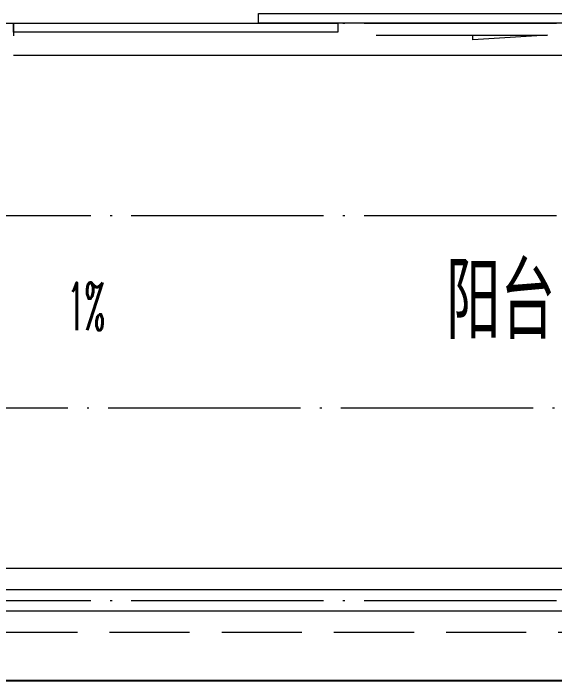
# Model space of a CAD drawing. Extents: x 27938 to 1042331, y -235042 to 1535213.
# Drawn here: x 711267 to 712955, y 364574 to 366654 of the extents above; entities that cross this region are included whole.
import ezdxf

# ---------------------------------------------------------------- set-up
doc = ezdxf.new("R2010")
doc.units = 0
doc.header["$LTSCALE"] = 1000
doc.header["$MEASUREMENT"] = 0
doc.linetypes.add('DASH', pattern=[0.35, 0.25, -0.1])
doc.linetypes.add('DOTE', pattern=[2.42, 2, -0.2, 0.02, -0.2])
for name, color, linetype in [('3.5方案汇报，与郭总、侯月琴确定户型_t8$0$2020.03.04 -1安徽标准化洋房户型(UA）_t8_t8$0$看线', 154, 'Continuous'), ('PUB_TEXT', 4, 'Continuous'), ('看线', 251, 'Continuous')]:
    doc.layers.add(name, color=color, linetype=linetype)
for name, color, linetype, lineweight in [('DOTE', 19, 'DOTE', 9), ('WINDOW', 8, 'Continuous', 15), ('平面-排水沟', 86, 'Continuous', 15), ('平面-栏杆', 135, 'Continuous', 15), ('平面-看线', 45, 'Continuous', 15)]:
    doc.layers.add(name, color=color, linetype=linetype, lineweight=lineweight)
doc.styles.add('_TCH_DIM', font='SIMPLEX.shx', dxfattribs={"width": 0.6, "oblique": 10, "bigfont": 'hztxt.shx'})
doc.styles.get("Standard").update_dxf_attribs({"font": 'gbenor.shx', "bigfont": 'gbcbig.shx'})

# ---------------------------------------------------------------- blocks, each defined once
blk = doc.blocks.new('GFDGDGRDGRDG')
at = {"layer": 'DOTE', "linetype": 'DOTE', "ltscale": 0.3}
for p, q in [((573593.7, 364358.3), (626393.7, 364358.3)), ((573593.7, 363758.3), (626393.7, 363758.3)), ((626393.7, 363158.3), (573593.7, 363158.3)), ((573593.7, 362558.3), (626393.7, 362558.3))]:
    blk.add_line(p, q, dxfattribs=at)
blk = doc.blocks.new('$DorLib2D$00000138')
at = {"color": 0, "linetype": 'Continuous'}
for p, q in [((-0.2875, 0), (-0.2875, 0.15378)), ((-0.2875, 0.15378), (0, 0.15378)), ((0, 0.15378), (0, 0)), ((0.2875, 0.15378), (0, 0.15378)), ((0.2875, 0), (0.2875, 0.15378)), ((-0.5, -0.13986), (-0.5, 0)), ((-0.5, 0), (-0.21875, 0)), ((0, 0), (-0.2875, 0)), ((-0.21875, 0), (-0.21875, -0.13986)), ((0, 0), (0.2875, 0)), ((0.21875, 0), (0.21875, -0.13986)), ((0.5, 0), (0.21875, 0)), ((0.5, 0), (0.5, -0.19455)), ((0.5, -0.13986), (0.5, 0)), ((-0.21875, -0.13986), (-0.5, -0.13986)), ((0.21875, -0.13986), (0.5, -0.13986)), ((-0.18567, -0.186), (-0.03702, -0.186)), ((-0.03702, -0.186), (-0.10186, -0.25826)), ((-0.10186, -0.25826), (-0.10186, -0.186)), ((0.18567, -0.186), (0.03702, -0.186)), ((0.03702, -0.186), (0.10186, -0.25826)), ((0.10186, -0.25826), (0.10186, -0.186))]:
    blk.add_line(p, q, dxfattribs=at)

msp = doc.modelspace()

# ---------------------------------------------------------------- linework, layer by layer
at = {"layer": 'WINDOW'}
msp.add_line((711266.6, 366523.7), (714866.6, 366523.7), dxfattribs=at)
at = {"layer": '平面-排水沟', "color": 8}
msp.add_lwpolyline([(711377.7, 365772.4, 0, 0, 0), (711080.4, 365939.9, 0, 40, 0), (711211.1, 365866.3, 0, 0, 0)], format="xyseb", dxfattribs=at)
at = {"layer": '平面-栏杆', "color": 8}
for points in [[(714966.6, 364857.1), (710466.6, 364857.1)], [(714966.6, 364790.4), (710466.6, 364790.4)]]:
    msp.add_lwpolyline(points, dxfattribs=at)
at = {"layer": '平面-看线', "color": 8}
msp.add_lwpolyline([(714966.6, 364923.7), (710466.6, 364923.7)], dxfattribs=at)
at = {"layer": '平面-看线', "color": 8, "linetype": 'DASH'}
msp.add_lwpolyline([(714966.6, 364723.7), (710466.6, 364723.7)], dxfattribs=at)
at = {"layer": '看线', "color": 8, "ltscale": 0.5}
msp.add_lwpolyline([(710466.6, 364573.7), (714966.6, 364573.7)], dxfattribs=at)

# ---------------------------------------------------------------- block references
at = {"layer": '3.5方案汇报，与郭总、侯月琴确定户型_t8$0$2020.03.04 -1安徽标准化洋房户型(UA）_t8_t8$0$看线', "ltscale": 10}
msp.add_blockref('GFDGDGRDGRDG', (106822.9, 2265.4), dxfattribs=at)
at = {"layer": 'WINDOW', "xscale": -3600, "yscale": 199.9999999990687, "zscale": -3600, "rotation": 359.9999999997777}
msp.add_blockref('$DorLib2D$00000138', (713066.6, 366623.7), dxfattribs=at)

# ---------------------------------------------------------------- texts
at = {"layer": 'PUB_TEXT', "color": 8}
msp.add_text('阳台', height=236.31, dxfattribs=at).set_placement((712616.4, 365638.8))
at = {"layer": '平面-排水沟', "color": 8, "style": '_TCH_DIM', "width": 0.423529}
msp.add_text('1%', height=148.75, dxfattribs=at).set_placement((711434.5, 365666.1))

doc.saveas('drawing.dxf')
